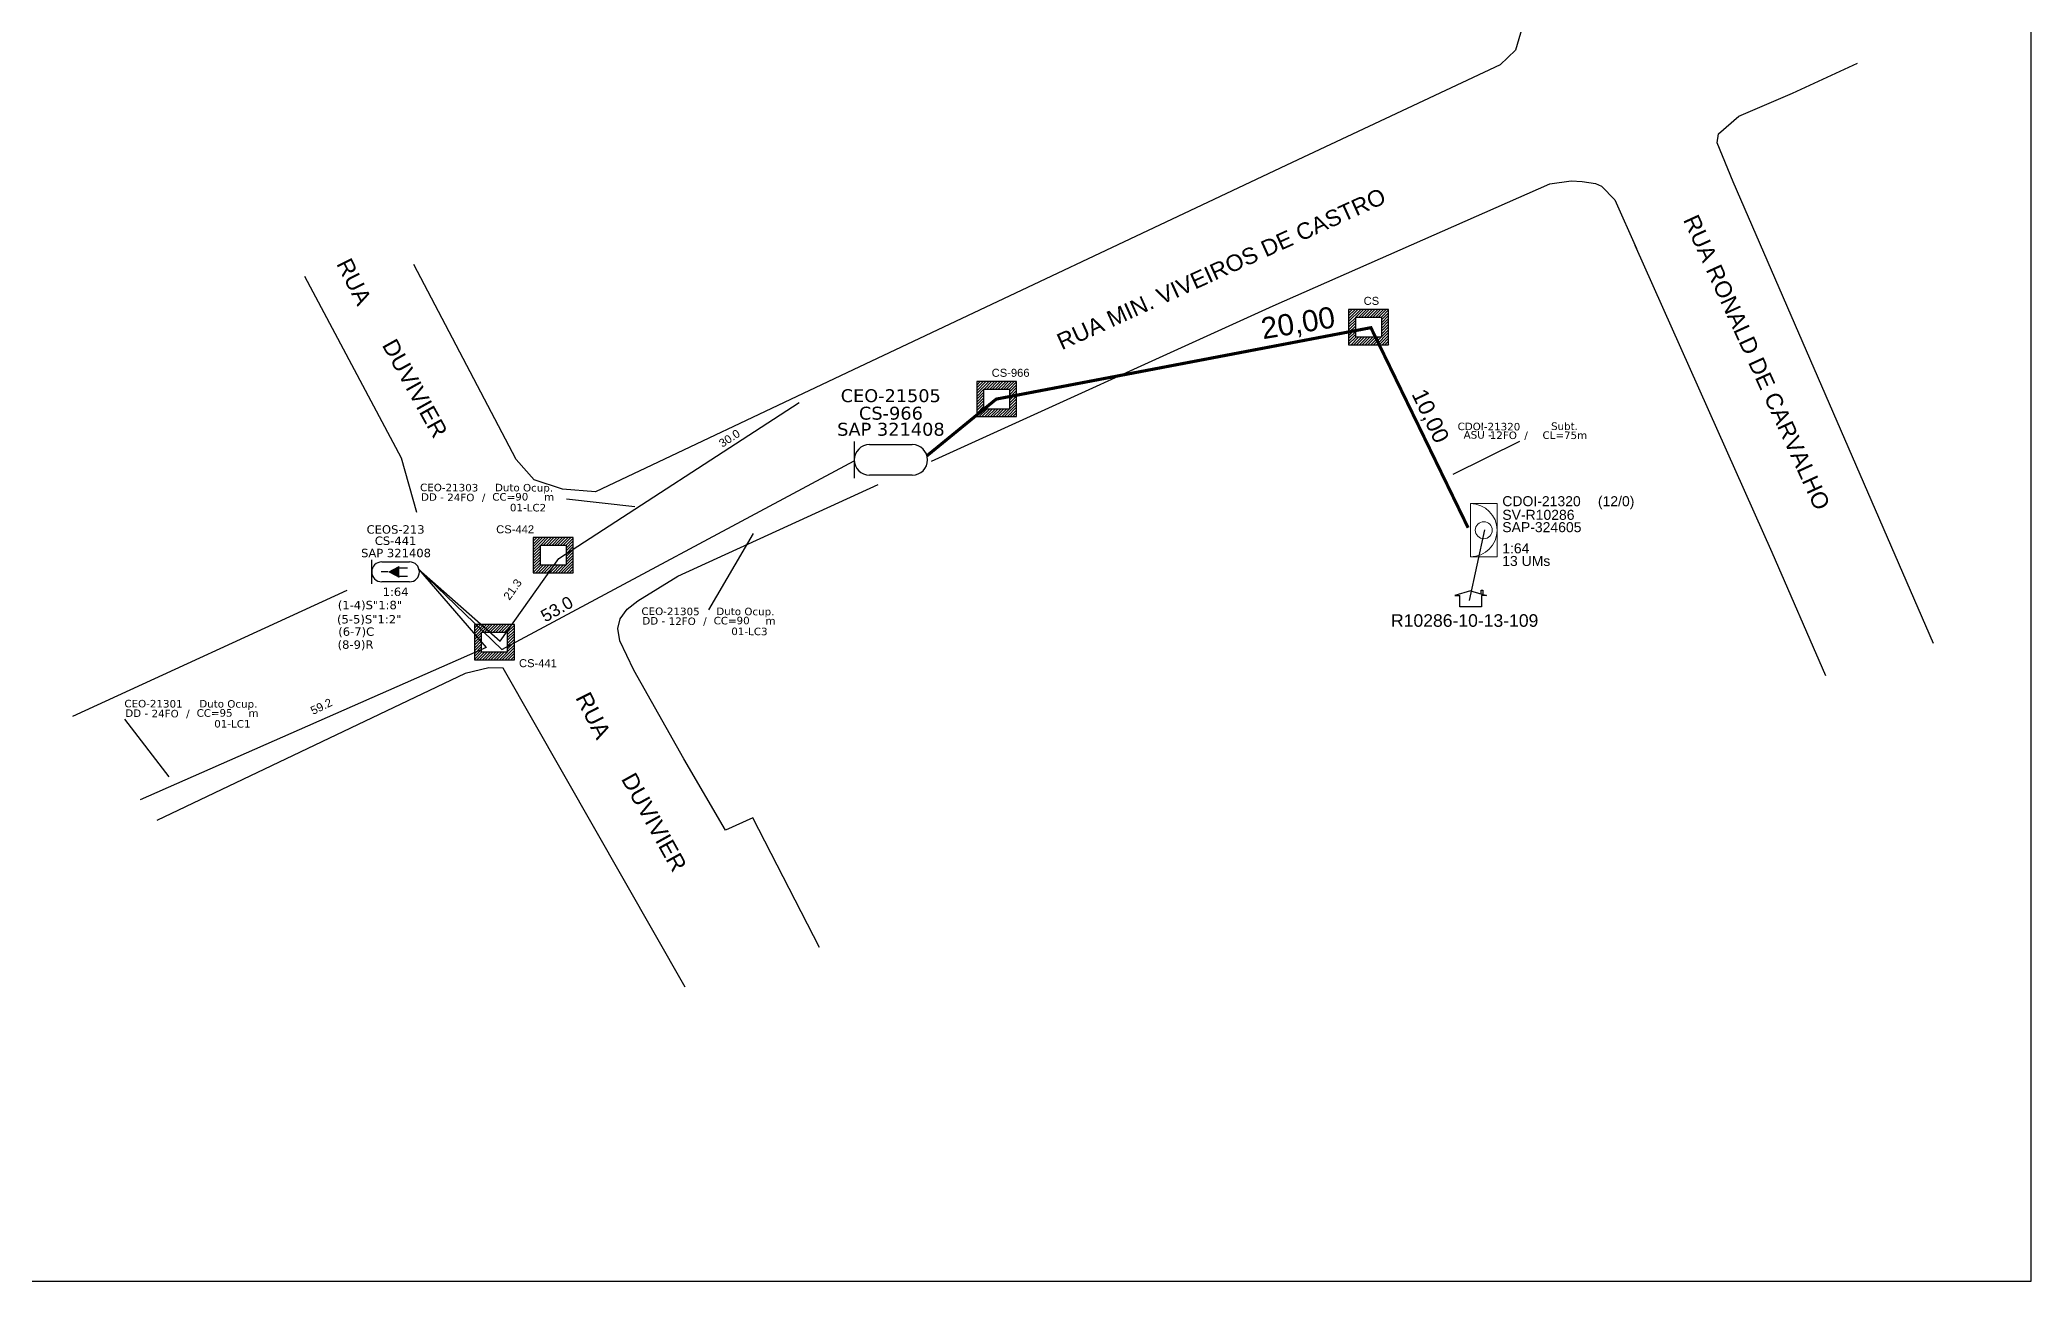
# Model space of a CAD drawing. Extents: x -4 to 837, y 1 to 595.
# Drawn here: x 332 to 837, y 1 to 316 of the extents above; entities that cross this region are included whole.
import ezdxf
from ezdxf.enums import TextEntityAlignment as Align

# ---------------------------------------------------------------- set-up
doc = ezdxf.new("R2010")
doc.units = 0
for name, color, linetype in [('10.1-Caixas Subterrâneas', 5, 'Continuous'), ('20.4-CEOS', 1, 'Continuous'), ('20.5-CEO', 1, 'Continuous'), ('CAP a instalar', 1, 'Continuous'), ('FOLHAS', 7, 'Continuous'), ('label_cabos', 7, 'Continuous'), ('MUB', 252, 'Continuous'), ('QUADRA', 7, 'Continuous'), ('surveys', 7, 'Continuous'), ('surveys legendas', 7, 'Continuous')]:
    doc.layers.add(name, color=color, linetype=linetype)
doc.layers.add("20.0-LEGENDA DOS CDO'S", color=1, linetype='Continuous', lineweight=0)
doc.layers.add('20.1-CDO_INTERIOR', color=1, linetype='Continuous', lineweight=0)
doc.layers.add('DROP DE CLIENTE', color=140, linetype='Continuous', plot=False)
doc.styles.add('ARIAL', font='arial.ttf')
doc.styles.add('ROMANS', font='arial.ttf')
doc.styles.add('siredit', font='verdana.ttf')
doc.styles.add('TELEMAR-RJ', font='arial.ttf')
doc.linetypes.add('FENCELINE1', pattern='A,0.25,-0.1,[133,ltypeshp.shx,S=0.1,R=0,X=-0.1,Y=0],-0.1,1', length=1.45)
doc.dimstyles.new('CC', dxfattribs={"dimtxt": 1, "dimasz": 2, "dimexe": 0.18, "dimexo": 0.0625, "dimgap": 0.09, "dimtad": 0, "dimdec": 0, "dimrnd": 1, "dimzin": 0, "dimdsep": 46, "dimtxsty": 'siredit', "dimblk": 'NONE', "dimcen": 0, "dimse1": 1, "dimse2": 1, "dimsd1": 1, "dimsd2": 1, "dimclrt": 7, "dimadec": 0, "dimazin": 0, "dimtfac": 1, "dimtdec": 0, "dimtofl": 0, "dimtmove": 0, "dimatfit": 3, "dimfxl": 0, "dimtolj": 1, "dimtzin": 0, "dimarcsym": 0})

# ---------------------------------------------------------------- blocks, each defined once
blk = doc.blocks.new('*X8')
at = {"color": 0, "linetype": 'Continuous'}
for p, q in [((-1.25, 0.34099), (-0.49099, 1.1)), ((-1.25, 0.517767), (-0.667767, 1.1)), ((-1.25, 0.694544), (-0.844544, 1.1)), ((-1.25, 0.87132), (-1.02132, 1.1)), ((-1.25, 1.048097), (-1.198097, 1.1)), ((-1.25, 0.164214), (-0.8035, 0.610714)), ((-1.25, -0.012563), (-0.8035, 0.433937)), ((-1.25, -0.18934), (-0.8035, 0.25716)), ((-1.25, -0.366117), (-0.8035, 0.080383)), ((-0.789214, 0.625), (-0.314214, 1.1)), ((-0.612437, 0.625), (-0.137437, 1.1)), ((-0.43566, 0.625), (0.03934, 1.1)), ((-0.258883, 0.625), (0.216117, 1.1)), ((-0.082107, 0.625), (0.392893, 1.1)), ((0.09467, 0.625), (0.56967, 1.1)), ((0.271447, 0.625), (0.746447, 1.1)), ((0.448223, 0.625), (0.923223, 1.1)), ((0.625, 0.625), (1.1, 1.1)), ((0.801777, 0.625), (1.25, 1.073223)), ((0.8035, 0.449947), (1.25, 0.896447)), ((0.8035, 0.27317), (1.25, 0.71967)), ((0.8035, 0.096393), (1.25, 0.542893)), ((0.8035, -0.080383), (1.25, 0.366117)), ((0.8035, -0.25716), (1.25, 0.18934)), ((0.8035, -0.433937), (1.25, 0.012563)), ((-1.25, -0.542893), (-0.8035, -0.096393)), ((-1.25, -0.71967), (-0.8035, -0.27317)), ((-1.25, -0.896447), (-0.8035, -0.449947)), ((-1.25, -1.073223), (-0.801777, -0.625)), ((-1.1, -1.1), (-0.625, -0.625)), ((-0.923223, -1.1), (-0.448223, -0.625)), ((-0.746447, -1.1), (-0.271447, -0.625)), ((-0.56967, -1.1), (-0.09467, -0.625)), ((-0.392893, -1.1), (0.082107, -0.625)), ((-0.216117, -1.1), (0.258883, -0.625)), ((-0.03934, -1.1), (0.43566, -0.625)), ((0.137437, -1.1), (0.612437, -0.625)), ((0.314214, -1.1), (0.789214, -0.625)), ((0.49099, -1.1), (1.25, -0.34099)), ((0.667767, -1.1), (1.25, -0.517767)), ((0.8035, -0.610714), (1.25, -0.164214)), ((0.844544, -1.1), (1.25, -0.694544)), ((1.02132, -1.1), (1.25, -0.87132)), ((1.198097, -1.1), (1.25, -1.048097))]:
    blk.add_line(p, q, dxfattribs=at)
blk = doc.blocks.new('MANHOLE_MQ')
at = {"color": 0, "linetype": 'Continuous'}
for p, q in [((0.00000623, 0.00000569), (-0.00000627, 0.00000569)), ((-0.00000627, 0.00000569), (-0.00000627, -0.00000531)), ((-0.00000404, 0.00000331), (0.00000399, 0.00000331)), ((-0.00000404, -0.00000294), (-0.00000404, 0.00000331)), ((0.00000399, 0.00000331), (0.00000399, -0.00000294)), ((0.00000623, -0.00000531), (0.00000623, 0.00000569)), ((-0.00000627, -0.00000531), (0.00000623, -0.00000531)), ((0.00000399, -0.00000294), (-0.00000404, -0.00000294)), ((0.00000399, -0.00000294), (0.00000399, -0.00000294))]:
    blk.add_line(p, q, dxfattribs=at)
at = {"color": 0, "linetype": 'Continuous', "xscale": 5e-06, "yscale": 5e-06, "zscale": 1e-05}
blk.add_blockref('*X8', (-0.00000002, 0.00000019), dxfattribs=at)
blk = doc.blocks.new('*U53')
at = {"layer": '20.4-CEOS', "color": 7, "style": 'siredit'}
for tag, p in [('FIBRAS_SPLITTER', (0, 0)), ('FIBRAS_TOP_C', (0, -4.13)), ('RESERVA_FINAIS', (0, -5.46))]:
    blk.add_attdef(tag, p, '', height=1.01, dxfattribs=at)
for tag, p, flags in [('ID_ATIVIDADE', (0, -6.77), 3), ('FATOR', (0, -8.09), 1), ('QTDE', (0, -9.4), 1), ('FID', (0, -10.71), 1)]:
    blk.add_attdef(tag, p, '', height=1.01, dxfattribs=dict(at, flags=flags))
blk = doc.blocks.new('*U54')
at = {"layer": '20.4-CEOS', "color": 7, "style": 'siredit'}
blk.add_attdef('FIBRAS_SPLITTER', (0, 0), '', height=1.01, dxfattribs=at)
for tag, p, flags in [('ID_ATIVIDADE', (0, -1.48), 3), ('FATOR', (0, -2.79), 1), ('QTDE', (0, -4.11), 1), ('FID', (0, -5.42), 1)]:
    blk.add_attdef(tag, p, '', height=1.01, dxfattribs=dict(at, flags=flags))
blk = doc.blocks.new('Inst CB DT OCUP CFOA-SM-DD-S-12')
at = {"layer": 'label_cabos', "color": 0, "style": 'siredit'}
for tag, flags, p in [('ID_ATIVIDADE', 3, (1.31, 2.67)), ('FATOR', 1, (11.56, 2.55))]:
    blk.add_attdef(tag, text='', height=1, rotation=359.69, dxfattribs=dict(at, flags=flags)).set_placement(p, align=Align.MIDDLE_CENTER)
for tag, p in [('TIPO_CABO', (1.11, 0)), ('DESTINO_CABO', (3.13, 1.26)), ('CABO', (4.69, -0.05)), ('/', (7.71, -0.05)), ('LANCE', (10.41, 0.02)), ('TIPO_CABO', (13.11, 1.24)), ('UND', (16.46, 0)), ('FID', (13.65, -1.41))]:
    blk.add_attdef(tag, text='', height=1, rotation=359.69, dxfattribs=at).set_placement(p, align=Align.MIDDLE_CENTER)
blk.add_attdef('QTDE', (11.93, -0.45), '', height=1, rotation=359.69, dxfattribs=at)
blk = doc.blocks.new('_None')
blk = doc.blocks.new('Inst CB DT OCUP CFOA-SM-DD-G-24')
at = {"layer": 'label_cabos', "color": 0, "style": 'siredit'}
for tag, flags, p in [('ID_ATIVIDADE', 3, (1.31, 2.67)), ('FATOR', 1, (11.56, 2.55))]:
    blk.add_attdef(tag, text='', height=1, rotation=359.69, dxfattribs=dict(at, flags=flags)).set_placement(p, align=Align.MIDDLE_CENTER)
for tag, p in [('TIPO_CABO', (1.11, 0)), ('DESTINO_CABO', (3.13, 1.26)), ('CABO', (4.69, -0.05)), ('/', (7.71, -0.05)), ('LANCE', (10.41, 0.02)), ('TIPO_CABO', (13.11, 1.24)), ('UND', (16.46, 0)), ('FID', (13.65, -1.41))]:
    blk.add_attdef(tag, text='', height=1, rotation=359.69, dxfattribs=at).set_placement(p, align=Align.MIDDLE_CENTER)
blk.add_attdef('QTDE', (11.93, -0.45), '', height=1, rotation=359.69, dxfattribs=at)
blk = doc.blocks.new('LEGENDA DOS CABOS')
at = {"layer": 'label_cabos', "color": 0, "style": 'siredit'}
for tag, p in [('TIPO_CABO', (2.74, 0.52)), ('ID', (4.24, 1.63)), ('CABO', (6.16, 0.47)), ('/', (9.19, 0.47)), ('METROS', (14.36, 0.47)), ('XX', (14.31, 1.67))]:
    blk.add_attdef(tag, text='', height=1, rotation=359.69, dxfattribs=at).set_placement(p, align=Align.MIDDLE_CENTER)
blk = doc.blocks.new('SURVEY_SURVEY')
for p, q in [((0, 0.0000127), (-0.0000126, 0.000009)), ((-0.0000126, 0.000009), (-0.0000086, 0.000009)), ((-0.0000086, 0), (-0.0000086, 0.000009)), ((0.0000086, 0), (-0.0000086, 0)), ((0, 0.0000127), (0.0000126, 0.000009)), ((0.0000084, 0.0000132), (0.0000098, 0.0000132)), ((0.0000084, 0.0000103), (0.0000084, 0.0000132)), ((0.0000126, 0.000009), (0.0000086, 0.000009)), ((0.0000086, 0.000009), (0.0000086, 0)), ((0.0000098, 0.0000132), (0.0000098, 0.0000099))]:
    blk.add_line(p, q)

msp = doc.modelspace()

# ---------------------------------------------------------------- linework, layer by layer
for p, q in [((837.17, 1.26), (837.17, 595.26)), ((-3.83, 1.26), (837.17, 1.26))]:
    msp.add_line(p, q)
at = {"layer": '20.1-CDO_INTERIOR', "color": 1, "lineweight": 18}
msp.add_lwpolyline([(701.67, 185.02), (701.67, 198.5), (694.93, 198.5), (694.93, 185.02)], close=True, dxfattribs=at)
msp.add_circle((698.3, 191.76), 2.16, dxfattribs=at)
msp.add_arc((694.93, 191.76), 6.74, 269.9724, 89.9724, dxfattribs=at)
at = {"layer": '20.4-CEOS', "color": 7}
for p, q in [((418.68, 183.71), (425.74, 183.71)), ((425.74, 178.67), (418.68, 178.67))]:
    msp.add_line(p, q, dxfattribs=at)
for points in [[(416.16, 178.15), (416.16, 184.23)], [(423.05, 182.19), (425.19, 182.19)], [(420.26, 181.19), (418.56, 181.19)], [(423.05, 180.09), (425.19, 180.09)]]:
    msp.add_lwpolyline(points, dxfattribs=at)
msp.add_lwpolyline([(420.26, 181.19, 0, 3.11, 0), (423.18, 181.19, 3.11, 3.11, 0)], format="xyseb", dxfattribs=at)
for centre, start, end in [((418.68, 181.19), 90, 270), ((425.74, 181.19), 270, 90)]:
    msp.add_arc(centre, 2.52, start, end, dxfattribs=at)
at = {"layer": '20.5-CEO', "color": 5}
for p, q in [((542.44, 213.47), (553.31, 213.47)), ((553.31, 205.72), (542.44, 205.72))]:
    msp.add_line(p, q, dxfattribs=at)
msp.add_lwpolyline([(538.57, 214.27), (538.57, 204.93)], dxfattribs=at)
for centre, start, end in [((542.44, 209.6), 90, 270), ((553.31, 209.6), 270, 90)]:
    msp.add_arc(centre, 3.87, start, end, dxfattribs=at)
at = {"layer": 'CAP a instalar', "color": 7, "ltscale": 0.18}
for p, q in [((463.62, 184.62), (524.6, 224.17)), ((449.13, 161.49), (538.57, 209.39)), ((428.06, 181.9), (445.21, 162.01)), ((428.06, 181.9), (448.71, 163.65)), ((428.06, 181.9), (449.13, 161.49)), ((448.71, 163.65), (463.62, 184.62)), ((445.21, 162.01), (357.43, 123.37))]:
    msp.add_line(p, q, dxfattribs=at)
at = {"layer": 'CAP a instalar', "linetype": 'FENCELINE1', "ltscale": 8, "const_width": 0.789}
msp.add_lwpolyline([(556.94, 210.58), (574.6, 225.02), (669.65, 243.14), (694.31, 192.39)], dxfattribs=at)
at = {"layer": 'DROP DE CLIENTE'}
msp.add_lwpolyline([(698.44, 191.86), (694.59, 173.95)], dxfattribs=at)
at = {"layer": 'QUADRA', "color": 4}
for points in [[(695.98, 350.79), (708.68, 321.57), (706.37, 313.52), (702.41, 309.83), (649.64, 285.05)], [(812.35, 163.04), (761.6, 280.14), (757.52, 290.05), (757.85, 292.35), (762.99, 296.82), (776.64, 302.67), (793.11, 310.22)], [(649.64, 285.05), (538.34, 232.41)], [(644.85, 248.65), (715.01, 279.61), (720.47, 280.39), (723.22, 280.25), (726.66, 279.72), (728.16, 279.03), (731.54, 275.59), (737.04, 263.24)], [(736.65, 264.07), (771.37, 186.2), (784.98, 154.92)], [(538.34, 232.41), (472.95, 201.49), (464.55, 202.21), (457.36, 204.54), (452.84, 209.73), (426.87, 259.15)], [(427.57, 196.28), (423.73, 210.04), (399.21, 256.15)], [(558.17, 209.3), (644.85, 248.65)], [(529.77, 85.92), (512.86, 118.79), (505.87, 115.69), (495.32, 133.75), (482.64, 156.26), (479.11, 163.67), (478.62, 166.86), (479.2, 169.24), (480.97, 171.77), (483.69, 173.88), (493.82, 180.09), (544.6, 203.34)], [(340.36, 144.6), (409.95, 176.55)], [(495.67, 75.8), (449.51, 156.76), (445.84, 156.89), (439.82, 155.42), (361.65, 118.13)]]:
    msp.add_lwpolyline(points, dxfattribs=at)

# ---------------------------------------------------------------- block references
at = {"color": 0, "lineweight": 0}
ref = msp.add_blockref('Inst CB DT OCUP CFOA-SM-DD-G-24', (429.85, 200.18), dxfattribs=dict(at, xscale=1.903104032993965, yscale=1.903104032993965, zscale=1.903104032993965))
ref.add_attrib('DESTINO_CABO', 'CEO-21303', dxfattribs={"layer": 'label_cabos', "color": 0, "height": 1.903, "rotation": 359.69, "style": 'siredit'}).set_placement((435.81, 202.58), align=Align.MIDDLE_CENTER)
ref.add_attrib('TIPO_CABO', 'Duto Ocup.', dxfattribs={"layer": 'label_cabos', "color": 0, "height": 1.903, "rotation": 359.69, "style": 'siredit'}).set_placement((454.8, 202.55), align=Align.MIDDLE_CENTER)
ref.add_attrib('/', '/', dxfattribs={"layer": 'label_cabos', "color": 0, "height": 1.9, "rotation": 359.69, "style": 'siredit'}).set_placement((444.53, 200.08), align=Align.MIDDLE_CENTER)
ref.add_attrib('FID', '01-LC2', dxfattribs={"layer": 'label_cabos', "color": 0, "height": 1.903, "rotation": 359.69, "style": 'siredit'}).set_placement((455.82, 197.49), align=Align.MIDDLE_CENTER)
ref.add_attrib('LANCE', 'CC=', dxfattribs={"layer": 'label_cabos', "color": 0, "height": 1.903, "rotation": 359.69, "style": 'siredit'}).set_placement((449.66, 200.22), align=Align.MIDDLE_CENTER)
ref.add_attrib('UND', 'm', dxfattribs={"layer": 'label_cabos', "color": 0, "height": 1.9, "rotation": 359.69, "style": 'siredit'}).set_placement((461.18, 200.18), align=Align.MIDDLE_CENTER)
ref.add_attrib('CABO', '24FO', dxfattribs={"layer": 'label_cabos', "color": 0, "height": 1.903, "rotation": 359.69, "style": 'siredit'}).set_placement((438.77, 200.08), align=Align.MIDDLE_CENTER)
ref.add_attrib('TIPO_CABO', 'DD - ', dxfattribs={"layer": 'label_cabos', "color": 0, "height": 1.903, "rotation": 359.69, "style": 'siredit'}).set_placement((431.97, 200.17), align=Align.MIDDLE_CENTER)
ref.add_attrib('QTDE', '90', (452.55, 199.31), dxfattribs={"layer": 'label_cabos', "color": 0, "height": 1.903, "rotation": 359.69, "style": 'siredit'})
ref = msp.add_blockref('Inst CB DT OCUP CFOA-SM-DD-S-12', (486.01, 168.78), dxfattribs=dict(at, xscale=1.903104032993965, yscale=1.903104032993965, zscale=1.903104032993965))
ref.add_attrib('DESTINO_CABO', 'CEO-21305', dxfattribs={"layer": 'label_cabos', "color": 0, "height": 1.903, "rotation": 359.69, "style": 'siredit'}).set_placement((491.97, 171.18), align=Align.MIDDLE_CENTER)
ref.add_attrib('TIPO_CABO', 'Duto Ocup.', dxfattribs={"layer": 'label_cabos', "color": 0, "height": 1.903, "rotation": 359.69, "style": 'siredit'}).set_placement((510.95, 171.15), align=Align.MIDDLE_CENTER)
ref.add_attrib('/', '/', dxfattribs={"layer": 'label_cabos', "color": 0, "height": 1.9, "rotation": 359.69, "style": 'siredit'}).set_placement((500.69, 168.68), align=Align.MIDDLE_CENTER)
ref.add_attrib('FID', '01-LC3', dxfattribs={"layer": 'label_cabos', "color": 0, "height": 1.903, "rotation": 359.69, "style": 'siredit'}).set_placement((511.98, 166.09), align=Align.MIDDLE_CENTER)
ref.add_attrib('LANCE', 'CC=', dxfattribs={"layer": 'label_cabos', "color": 0, "height": 1.903, "rotation": 359.69, "style": 'siredit'}).set_placement((505.82, 168.82), align=Align.MIDDLE_CENTER)
ref.add_attrib('UND', 'm', dxfattribs={"layer": 'label_cabos', "color": 0, "height": 1.9, "rotation": 359.69, "style": 'siredit'}).set_placement((517.34, 168.78), align=Align.MIDDLE_CENTER)
ref.add_attrib('CABO', '12FO', dxfattribs={"layer": 'label_cabos', "color": 0, "height": 1.903, "rotation": 359.69, "style": 'siredit'}).set_placement((494.93, 168.68), align=Align.MIDDLE_CENTER)
ref.add_attrib('TIPO_CABO', 'DD - ', dxfattribs={"layer": 'label_cabos', "color": 0, "height": 1.903, "rotation": 359.69, "style": 'siredit'}).set_placement((488.12, 168.77), align=Align.MIDDLE_CENTER)
ref.add_attrib('QTDE', '90', (508.71, 167.91), dxfattribs={"layer": 'label_cabos', "color": 0, "height": 1.903, "rotation": 359.69, "style": 'siredit'})
ref = msp.add_blockref('Inst CB DT OCUP CFOA-SM-DD-G-24', (354.83, 145.34), dxfattribs=dict(at, xscale=1.903104032993965, yscale=1.903104032993965, zscale=1.903104032993965))
ref.add_attrib('DESTINO_CABO', 'CEO-21301', dxfattribs={"layer": 'label_cabos', "color": 0, "height": 1.903, "rotation": 359.69, "style": 'siredit'}).set_placement((360.79, 147.75), align=Align.MIDDLE_CENTER)
ref.add_attrib('TIPO_CABO', 'Duto Ocup.', dxfattribs={"layer": 'label_cabos', "color": 0, "height": 1.903, "rotation": 359.69, "style": 'siredit'}).set_placement((379.77, 147.71), align=Align.MIDDLE_CENTER)
ref.add_attrib('/', '/', dxfattribs={"layer": 'label_cabos', "color": 0, "height": 1.9, "rotation": 359.69, "style": 'siredit'}).set_placement((369.51, 145.25), align=Align.MIDDLE_CENTER)
ref.add_attrib('FID', '01-LC1', dxfattribs={"layer": 'label_cabos', "color": 0, "height": 1.903, "rotation": 359.69, "style": 'siredit'}).set_placement((380.8, 142.65), align=Align.MIDDLE_CENTER)
ref.add_attrib('LANCE', 'CC=', dxfattribs={"layer": 'label_cabos', "color": 0, "height": 1.903, "rotation": 359.69, "style": 'siredit'}).set_placement((374.64, 145.39), align=Align.MIDDLE_CENTER)
ref.add_attrib('UND', 'm', dxfattribs={"layer": 'label_cabos', "color": 0, "height": 1.9, "rotation": 359.69, "style": 'siredit'}).set_placement((386.16, 145.35), align=Align.MIDDLE_CENTER)
ref.add_attrib('CABO', '24FO', dxfattribs={"layer": 'label_cabos', "color": 0, "height": 1.903, "rotation": 359.69, "style": 'siredit'}).set_placement((363.75, 145.25), align=Align.MIDDLE_CENTER)
ref.add_attrib('TIPO_CABO', 'DD - ', dxfattribs={"layer": 'label_cabos', "color": 0, "height": 1.903, "rotation": 359.69, "style": 'siredit'}).set_placement((356.94, 145.34), align=Align.MIDDLE_CENTER)
ref.add_attrib('QTDE', '95', (377.53, 144.48), dxfattribs={"layer": 'label_cabos', "color": 0, "height": 1.903, "rotation": 359.69, "style": 'siredit'})
at = {"layer": '10.1-Caixas Subterrâneas', "color": 30, "xscale": 811451.9790811222, "yscale": 811451.9790811222, "zscale": 811451.9790811222, "rotation": 180.0000000000633}
for p in [(669.05, 243.44), (574.69, 225.19), (462.21, 185.57), (447.26, 163.51)]:
    msp.add_blockref('MANHOLE_MQ', p, dxfattribs=at)
at = {"layer": '20.4-CEOS', "color": 0, "lineweight": 0}
ref = msp.add_blockref('*U53', (407.54, 171.71), dxfattribs=dict(at, xscale=2.114560036659961, yscale=2.114560036659961, zscale=2.114560036659961))
ref.add_attrib('FIBRAS_SPLITTER', '(1-4)S"1:8"', (407.54, 171.71), dxfattribs={"color": 7, "height": 2.135, "style": 'siredit'})
ref.add_attrib('FIBRAS_TOP_C', '(6-7)C', (407.66, 164.97), dxfattribs={"color": 7, "height": 2.135, "style": 'siredit'})
ref.add_attrib('RESERVA_FINAIS', '(8-9)R', (407.5, 161.68), dxfattribs={"color": 7, "height": 2.135, "style": 'siredit'})
at = {"layer": '20.4-CEOS', "color": 0, "lineweight": 0, "xscale": 2.114560036659961, "yscale": 2.114560036659961, "zscale": 2.114560036659961}
msp.add_blockref('*U54', (407.35, 168.11), dxfattribs=at).add_auto_attribs({'FIBRAS_SPLITTER': '(5-5)S"1:2"'})
at = {"layer": 'label_cabos', "color": 0, "lineweight": 0, "xscale": 1.903104032993965, "yscale": 1.903104032993965, "zscale": 1.903104032993965}
msp.add_blockref('LEGENDA DOS CABOS', (691.53, 214.96), dxfattribs=at).add_auto_attribs({'ID': 'CDOI-21320', 'CABO': '12FO', 'METROS': 'CL=75m', 'XX': 'Subt.', '/': '/', 'TIPO_CABO': 'ASU -'})
at = {"layer": 'surveys', "color": 255, "xscale": 318728.2480928619, "yscale": 318728.2480928619, "zscale": 318728.2480928619}
msp.add_blockref('SURVEY_SURVEY', (694.93, 172.35), dxfattribs=at)

# ---------------------------------------------------------------- texts
at = {"layer": '10.1-Caixas Subterrâneas', "color": 30, "style": 'ARIAL'}
for s, p in [('CS', (667.8, 248.93)), ('CS-966', (573.44, 230.68)), ('CS-442', (447.73, 190.98)), ('CS-441', (453.52, 157.01))]:
    msp.add_text(s, height=2.03, dxfattribs=at).set_placement(p)
at = {"layer": "20.0-LEGENDA DOS CDO'S", "color": 1, "style": 'ARIAL'}
for s, p in [('CDOI-21320', (702.99, 197.86)), ('SAP-324605', (702.98, 191.27)), ('SV-R10286', (702.99, 194.4)), ('1:64', (702.96, 185.9)), ('13 UMs', (702.96, 182.69))]:
    msp.add_text(s, height=2.537, rotation=359.9724, dxfattribs=at).set_placement(p)
msp.add_text('         (12/0)', height=2.5375, rotation=359.9724, dxfattribs=at).set_placement((727.44, 197.85), align=Align.CENTER)
at = {"layer": '20.4-CEOS', "color": 5, "style": 'siredit'}
msp.add_text('CEO-21505', height=3.27, dxfattribs=at).set_placement((547.84, 227.53), align=Align.TOP_CENTER)
at = {"layer": '20.4-CEOS', "color": 7, "style": 'siredit'}
for s, p in [('CEOS-213', (422.21, 193.02)), ('SAP 321408', (422.32, 187.05)), ('CS-441', (422.21, 190.16)), ('1:64', (422.21, 177.2))]:
    msp.add_text(s, height=2.135, dxfattribs=at).set_placement(p, align=Align.TOP_CENTER)
at = {"layer": '20.5-CEO', "color": 5, "style": 'siredit'}
for s, p in [('CS-966', (547.88, 223.09)), ('SAP 321408', (547.88, 219.01))]:
    msp.add_text(s, height=3.283, dxfattribs=at).set_placement(p, align=Align.TOP_CENTER)
at = {"layer": 'FOLHAS', "color": 3, "style": 'TELEMAR-RJ'}
for s, height, rotation, p in [('20,00', 5.403, 9.385, (651.22, 243.95)), ('10,00', 4.084, 295.4853, (684.49, 220.62)), ('30.0', 2.081, 32.9906, (506.9, 215.08)), ('21.3', 2.081, 54.6661, (451.89, 176.75)), ('53.0', 3.137, 29.5118, (463.12, 171.78)), ('59.2', 2.081, 25.9677, (403.37, 147.06))]:
    msp.add_text(s, height=height, rotation=rotation, dxfattribs=at).set_placement(p, align=Align.MIDDLE)
at = {"layer": 'MUB', "color": 0, "style": 'ROMANS'}
for s, height, rotation, p in [('RUA MIN. VIVEIROS DE CASTRO', 4.1625, 24.444, (591.22, 237.41)), ('RUA RONALD DE CARVALHO', 4.1625, 294.4711, (748.8, 270.54)), ('RUA', 4.163, 296.7113, (407.08, 259.36)), ('DUVIVIER', 4.163, 299.0034, (418.65, 238.75)), ('RUA', 4.163, 296.7113, (467.75, 149.3)), ('DUVIVIER', 4.163, 299.0034, (479.32, 128.69))]:
    msp.add_text(s, height=height, rotation=rotation, dxfattribs=at).set_placement(p)
at = {"layer": 'surveys legendas', "color": 0, "style": 'ARIAL'}
msp.add_text('R10286-10-13-109', height=3.1873, dxfattribs=at).set_placement((674.76, 167.26))

# ---------------------------------------------------------------- leaders
at = {"layer": 'label_cabos'}
for points in [[(690.52, 206), (707.47, 214.32)], [(482.92, 197.71), (465.6, 199.62)], [(512.93, 190.95), (501.63, 171.57)], [(364.74, 129.18), (353.49, 143.79)]]:
    msp.add_leader(points, dimstyle='CC', override={"dimasz": 0.05, "dimgap": 0.09, "dimtad": 0}, dxfattribs=at)

doc.saveas('drawing.dxf')
